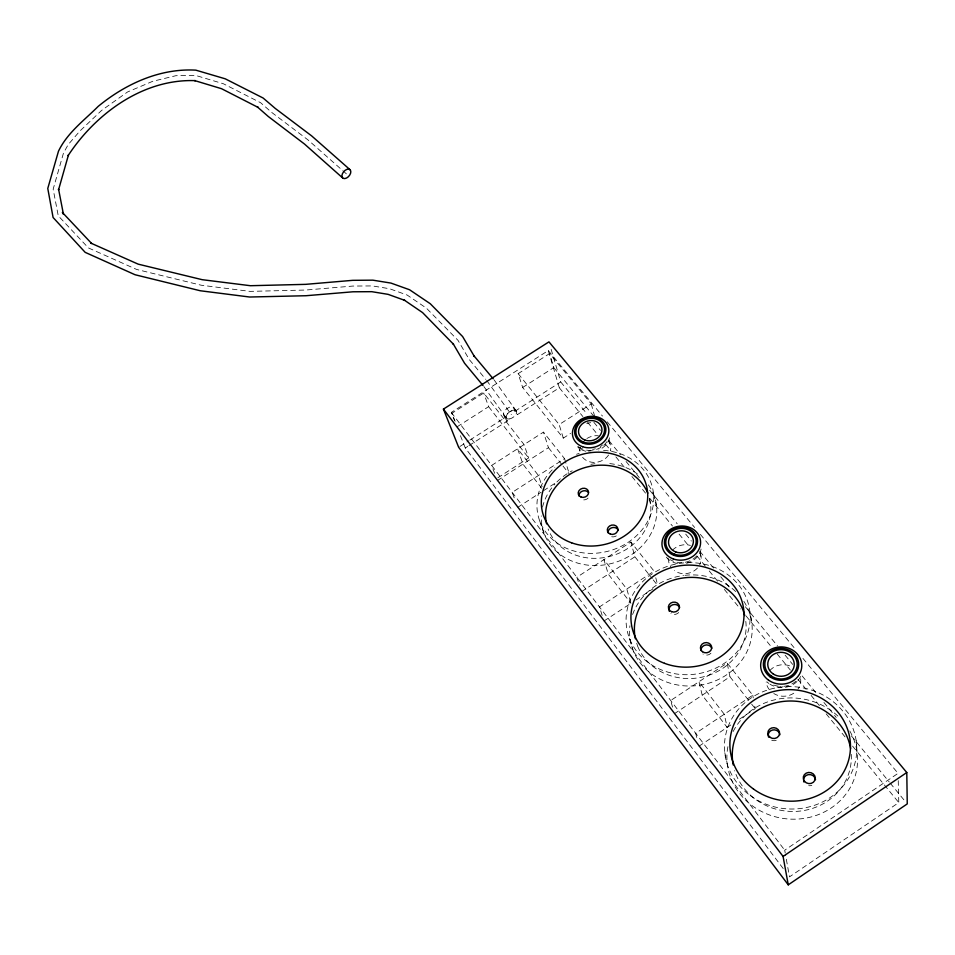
<?xml version="1.0" encoding="UTF-8"?>
<svg xmlns="http://www.w3.org/2000/svg" width="955" height="955" viewBox="0 0 955 955"><rect width="100%" height="100%" fill="white"/><g stroke="black" fill="none" stroke-linecap="round" stroke-linejoin="round"><path stroke-width="0.72" stroke-dasharray="4.78 3.58" d="M898.237 780.653L898.786 802.57L789.487 876.869L785.464 854.391M785.213 852.994L784.712 850.189L898.046 773.359L802.057 657.315M672.535 707.118L670.708 700.504L727.149 663.021L752.767 695.216L695.682 733.297L697.532 740.471M699.012 746.201L732.043 724.141M739.373 719.246L755.226 708.658L754.247 703.286M674.361 713.731L729.966 676.761L727.149 663.021M603.978 621.025L630.933 603.321L626.802 589.02L603.906 559.606L608.311 574.158L630.933 603.321M635.815 600.122L652.922 588.889M602.163 615.39L599.454 606.938L654.068 571.15L630.873 542.01L576.844 577.262L579.458 585.081M581.631 591.587L634.896 556.777L630.873 542.01M494.63 473.31L491.658 465.407L543.467 432.126L564.56 458.639L512.202 492.398L515.199 500.563M517.694 507.368L541.091 492.255M543.55 490.667L555.822 482.741M563.307 438.13L559.164 424.569L591.264 403.941L549.614 353.565L518.159 373.644L522.672 387.467L563.307 438.13L570.624 433.415M497.842 477.787L528.64 457.958L524.068 444.576L483.708 393.006L451.942 413.264L455.117 421.346M497.352 480.568L548.457 447.68L543.467 432.126M783.196 868.549L465.288 447.99L467.759 446.415M468.989 445.615L507.32 421.071L506.222 417.92L503.643 414.625A6.148 3.223 -38 0 1 507.654 408.167A6.148 3.223 -38 0 1 513.874 408.072L514.948 411.247L517.55 414.53L559.32 387.778L548.289 350.557L451.297 412.417L454.52 420.63M457.23 426.73L488.626 406.675L483.708 393.006M522.672 387.467L553.769 367.603L549.614 353.565M459.892 446.486L468.619 440.9M469.86 440.1L504.741 417.777L503.643 414.625M514.948 411.247L560.728 381.94L550.641 347.584M346.39 173.858L308.035 139.943L271.769 112.463L260.608 102.71L223.386 83.754L195.572 75.409L175.851 75.708L152.812 81.27L127.564 91.967L101.636 110.398L79.826 131.098L68.139 144.683L63.46 153.122L53.158 189.185L58.255 215.806L88.397 247.918L136.613 269.441L201.242 285.223L250.031 291.371L305.791 290.034L352.861 286.058L372.331 285.927L389.545 288.72L407.176 295.059L426.408 308.155L458.054 340.41L469.239 359.498L485.797 379.374M494.117 379.899L516.166 410.841M486.716 380.484L511.355 414.637M483.91 386.56L506.544 418.421M548.289 350.557L602.462 416.046M607.213 421.8L694.655 527.494M700.361 534.382L794.453 648.123M553.769 367.603L594.094 416.571M560.728 381.94L587.241 414.219M593.867 422.289L600.492 430.359M609.015 440.744L620.38 454.58M626.062 461.492L639.313 477.631M649.722 490.321L677.179 523.746M685.702 534.132L691.384 541.043M699.908 551.417L714.113 568.714M720.739 576.784L731.148 589.474M745.354 606.759L777.537 645.962M785.117 655.19L792.686 664.405M802.152 675.937L816.358 693.235M823.938 702.45L836.246 717.444M851.394 735.887L889.26 782.002M890.203 783.16L904.409 800.457M559.32 387.778L582.896 416.583M587.612 422.337L597.985 435.014M605.53 444.23L611.188 451.142M615.903 456.908L626.265 469.585M631.924 476.497L646.069 493.771M649.842 498.391L672.475 526.038M679.077 534.108L689.45 546.773M696.995 555.989L705.482 566.363M709.255 570.971L717.742 581.344M724.344 589.414L740.376 608.992M746.034 615.903L771.485 647.013M777.143 653.936L790.346 670.064M797.891 679.28L806.378 689.653M811.093 695.407L819.581 705.781M826.182 713.851L845.044 736.89M852.588 746.106L898.786 802.57M518.159 373.644L559.164 424.569M548.457 447.68L562.065 464.858M562.973 466.004L569.323 474.014M634.896 556.777L652.301 578.742M653.22 579.9L657.804 585.69M729.966 676.761L750.714 702.952M751.621 704.098L755.226 708.658M513.42 407.355L516.476 411.354L517.55 414.53M504.741 417.777L507.32 421.071M488.626 406.675L528.64 457.958M541.76 488.351L522.946 464.106L517.598 448.743L538.417 475.483L542.154 486.525M451.297 412.417L784.712 850.189M460.441 435.683L465.288 447.99M539.682 520.881L544.016 533.224M564.56 458.639L568.894 472.618M629.488 638.406L632.95 649.949M636.734 643.228L637.498 645.807M578.491 446.463L580.401 452.957M591.264 403.941L594.655 416.332M608.908 439.778L609.959 443.717M655.763 577.763L657.458 584.365M649.304 499.214L650.689 504.897M653.554 494.057L656.61 506.807M667.975 558.221L668.631 560.955A16.354 14.444 -8.6 0 0 671.484 567.915M724.773 752.659L727.209 763.296M699.979 551.811L701.137 557.326M752.767 695.216L753.256 697.902M749.794 611.2A62.135 55.927 -7.4 0 1 663.009 670.517A62.135 55.927 -7.4 0 1 651.549 574.313A62.135 55.927 -7.4 0 1 749.794 611.2L751.836 623.161M856.181 740.698L856.969 751.633M506.222 417.92A6.16 3.223 -38 0 1 510.257 411.462A6.16 3.223 -38 0 1 516.476 411.354M616.285 535.91A5.336 4.679 -13.5 0 1 609.839 535.91M678.707 612.537A5.527 4.966 -8.6 0 1 670.923 613.361M776.212 740.352A5.873 5.432 4.7 0 1 771.712 740.221M588.065 498.104A5.253 4.536 -15.3 0 1 580.712 498.976M603.536 450.39A58.876 51.021 -14.7 0 1 649.949 516.667A58.876 51.021 -14.7 0 1 563.128 546.714A58.876 51.021 -14.7 0 1 554.879 467.234M576.545 454.282A58.876 51.021 -14.7 0 1 579.136 453.41M588.531 451.154A58.876 51.021 -14.7 0 1 591.24 450.772M849.783 730.969A65.429 60.547 7.8 0 1 801.543 818.745A65.429 60.547 7.8 0 1 728.283 744.852M733.165 731.482A65.429 60.547 7.8 0 1 839.218 717.336M710.926 653.208A5.635 5.121 -5.1 0 1 702.987 654.008M811.81 785.38A6.017 5.575 11 0 1 808.718 785.655M743.861 601.34A61.395 55.474 -6.9 0 1 703.62 684.52A61.395 55.474 -6.9 0 1 629.93 625.776M632.604 614.507A61.395 55.474 -6.9 0 1 683.565 575.483M684.974 575.316A61.395 55.474 -6.9 0 1 735.732 591.599M648.338 484.854A58.207 50.663 -14.5 0 1 613.623 562.913A58.207 50.663 -14.5 0 1 541.306 515.915M542.547 507.069A58.207 50.663 -14.5 0 1 554.927 484.054M556.884 481.989A58.207 50.663 -14.5 0 1 572.2 470.779M590.906 464.333A58.207 50.663 -14.5 0 1 594.929 463.712M609.756 463.593A58.207 50.663 -14.5 0 1 639.755 475.757M851.263 754.343A59.628 55.151 7.6 0 1 801.83 810.855A59.628 55.151 7.6 0 1 734.634 770.59M745.807 621.383A55.939 50.508 -7 0 1 700.886 677.382A55.939 50.508 -7 0 1 636.519 643.037M649.519 498.259A53.038 46.115 -14.5 0 1 612.191 555.726A53.038 46.115 -14.5 0 1 548.122 528.986M800.648 678.73A17.369 15.769 2.3 0 1 797.914 689.247M793.76 693.223A17.369 15.769 2.3 0 1 773.777 693.545M769.408 689.737A17.369 15.769 2.3 0 1 766.149 682.109M769.826 670.565A17.369 15.769 2.3 0 1 790.239 666.041M800.577 676.45A20.509 18.575 1.6 0 1 797.819 680.629M796.959 681.548A20.509 18.575 1.6 0 1 769.969 684.186M768.894 683.458A20.509 18.575 1.6 0 1 766.913 681.798M795.861 681.273A20.533 18.587 1.5 0 1 779.805 686.382M778.468 686.239A20.533 18.587 1.5 0 1 770.912 683.708M700.182 553.673A16.354 14.444 -8.6 0 1 699.705 564.787M697.425 568.07A16.354 14.444 -8.6 0 1 674.361 570.613M672.392 550.295A16.354 14.444 -8.6 0 1 690.393 545.401M701.101 549.077A19.315 16.987 -8.9 0 1 686.275 563.355M677.501 563.557A19.315 16.987 -8.9 0 1 666.292 557.123M696.649 556.013A19.327 16.999 -9 0 1 670.374 559.714M608.168 440.721A15.531 13.215 -14.6 0 1 610.508 450.569M608.574 455.034A15.531 13.215 -14.6 0 1 582.55 457.254M580.031 450.891A15.531 13.215 -14.6 0 1 580.318 447.406M586.871 438.524A15.531 13.215 -14.6 0 1 598.379 435.755M602.498 444.946A15.71 13.31 -14.7 0 1 600.361 446.57M595.395 448.79A15.71 13.31 -14.7 0 1 592.697 449.339M586.764 423.626A15.71 13.31 -14.7 0 1 590.727 422.671M609.565 437.784A18.324 15.519 -14.7 0 1 598.654 450.02M585.809 451.249A18.324 15.519 -14.7 0 1 577.5 446.737M606.926 441.711A18.348 15.531 -14.8 0 1 592.494 450.271M591.3 450.378A18.348 15.531 -14.8 0 1 579.291 447.274M724.272 714.221L698.976 681.727L702.212 695.216L727.173 727.4L724.272 714.221M509.636 418.911A6.148 3.259 -34.8 0 0 516.619 411.557A6.148 3.259 -34.8 0 0 507.774 413.408A6.148 3.259 -34.8 0 0 509.636 418.911M750.427 795.718A66.229 61.144 6.9 0 0 856.229 756.814A66.229 61.144 6.9 0 0 765.182 690.835A66.229 61.144 6.9 0 0 750.427 795.718"/><path stroke-width="1.43" d="M788.257 884.843L907.25 803.907L906.784 772.535L548.958 341.866L443.43 409.11L458.651 447.286L788.257 884.843L783.076 856.444L443.43 409.11M783.076 856.444L906.784 772.535M350.127 169.787A5.527 3.438 -49.2 0 0 342.415 173.75A5.527 3.438 -49.2 0 0 346.593 178.012A5.527 3.438 -49.2 0 0 350.127 169.787L311.605 135.861L275.267 108.44L263.114 98.019L225.237 78.811L195.847 70.157C159.998 68.103 125.475 83.933 98.258 106.327C84.171 120.39 67.232 132.852 58.47 151.236L47.774 188.445L53.086 217.489L85.186 252.359L135.061 274.742L200.24 290.75L249.637 297.017L305.958 295.728L352.98 291.788L371.77 291.681L388.112 294.355L404.825 300.395L404.168 300.025L422.564 312.595L453.506 344.266L453.028 343.525L464.56 363.246L482.991 385.45M342.654 177.928L304.478 144.026L268.271 116.486L257.349 106.912L258.089 107.39L221.524 88.696L194.653 80.578L195.309 80.65C143.202 78.68 95.596 113.621 68.103 155.641L68.438 155.008L58.518 189.938L58.553 189.054L63.412 214.135L62.385 212.464L91.62 243.477L90.761 243.071L138.165 264.141L202.245 279.696L250.425 285.712L305.636 284.351L352.741 280.328L372.88 280.173L390.977 283.086L409.528 289.735L430.263 303.726L462.614 336.542L474.396 356.502L473.919 355.761L493.198 378.801M608.037 532.771A5.336 4.679 -13.5 0 1 612.274 527.626A5.336 4.679 -13.5 0 1 618.339 530.371M669.3 611.296A5.527 4.966 -8.6 0 1 672.607 604.825A5.527 4.966 -8.6 0 1 679.674 607.607M578.969 495.943A5.253 4.536 -15.3 0 1 582.514 491.097A5.253 4.536 -15.3 0 1 588.495 492.517M768.596 737.188A5.873 5.432 4.7 0 1 772.655 729.99A5.873 5.432 4.7 0 1 779.901 734.729M700.982 650.57A5.635 5.121 -5.1 0 1 711.857 648.135M803.991 782.073A6.017 5.575 11 0 1 803.609 780.641M803.621 779.185A6.017 5.575 11 0 1 815.522 779.602M733.213 764.931A59.628 55.151 7.6 0 1 781.787 701.615A59.628 55.151 7.6 0 1 850.607 748.577M635.385 638.776A55.939 50.508 -7 0 1 678.802 578.73A55.939 50.508 -7 0 1 744.733 615.581M546.594 523.865A53.038 46.115 -14.5 0 1 584.257 467.795A53.038 46.115 -14.5 0 1 647.8 493.174M610.293 534.06A5.348 4.679 -13.6 0 0 617.921 529.082A5.348 4.679 -13.6 0 0 609.648 525.954A5.348 4.679 -13.6 0 0 610.293 534.06M671.568 611.678A5.539 4.978 -8.7 0 0 679.411 606.497A5.539 4.978 -8.7 0 0 670.732 603.094A5.539 4.978 -8.7 0 0 671.568 611.678M581.082 497.066A5.264 4.536 -15.3 0 0 588.602 492.183A5.264 4.536 -15.3 0 0 580.521 489.187A5.264 4.536 -15.3 0 0 581.082 497.066M753.495 789.033A60.356 55.7 6.7 0 0 849.974 753.698A60.356 55.7 6.7 0 0 767.092 693.509A60.356 55.7 6.7 0 0 753.495 789.033M664.501 663.307A56.62 50.925 -7.5 0 0 743.682 609.374A56.62 50.925 -7.5 0 0 654.223 575.686A56.62 50.925 -7.5 0 0 664.501 663.307M571.627 542.822A53.647 46.449 -14.7 0 0 647.562 492.112A53.647 46.449 -14.7 0 0 564.345 462.435A53.647 46.449 -14.7 0 0 571.627 542.822M804.48 781.286A6.04 5.587 10.8 0 0 814.83 780.366A6.04 5.587 10.8 0 0 808.551 772.452A6.04 5.587 10.8 0 0 804.48 781.286M770.04 737.32A5.897 5.432 4.5 0 0 779.531 733.977A5.897 5.432 4.5 0 0 771.545 728.02A5.897 5.432 4.5 0 0 770.04 737.32M702.474 651.716A5.646 5.121 -5.2 0 0 711.63 648.457A5.646 5.121 -5.2 0 0 704.098 642.93A5.646 5.121 -5.2 0 0 702.474 651.716M768.5 680.115A20.58 18.623 1.4 0 0 801.579 668.273A20.58 18.623 1.4 0 0 773.562 648.218A20.58 18.623 1.4 0 0 768.5 680.115M770.1 676.844A17.668 15.972 1.3 0 0 798.511 666.686A17.668 15.972 1.3 0 0 774.469 649.472A17.668 15.972 1.3 0 0 770.1 676.844M772.798 673.681A13.251 11.985 1.3 0 0 794.118 666.077A13.251 11.985 1.3 0 0 776.105 653.148A13.251 11.985 1.3 0 0 772.798 673.681M770.995 675.782A16.187 14.647 1.3 0 0 797.043 666.483A16.187 14.647 1.3 0 0 775.018 650.701A16.187 14.647 1.3 0 0 770.995 675.782M673.215 558.902A19.375 17.023 -9 0 0 700.516 540.828A19.375 17.023 -9 0 0 670.1 529.571A19.375 17.023 -9 0 0 673.215 558.902M674.051 555.368A16.629 14.6 -9.1 0 0 697.496 539.873A16.629 14.6 -9.1 0 0 671.401 530.204A16.629 14.6 -9.1 0 0 674.051 555.368M675.758 551.954A12.475 10.947 -9.1 0 0 693.354 540.351A12.475 10.947 -9.1 0 0 673.8 533.069A12.475 10.947 -9.1 0 0 675.758 551.954M674.612 554.222A15.244 13.382 -9.1 0 0 696.111 540.029A15.244 13.382 -9.1 0 0 672.201 531.159A15.244 13.382 -9.1 0 0 674.612 554.222M582.622 446.725A18.384 15.555 -14.8 0 0 608.812 429.678A18.384 15.555 -14.8 0 0 580.473 419.746A18.384 15.555 -14.8 0 0 582.622 446.725M583.362 443.287A15.781 13.334 -14.8 0 0 605.852 428.676A15.781 13.334 -14.8 0 0 581.547 420.152A15.781 13.334 -14.8 0 0 583.362 443.287M585.057 440.112A11.83 10.004 -14.8 0 0 601.937 429.165A11.83 10.004 -14.8 0 0 583.72 422.755A11.83 10.004 -14.8 0 0 585.057 440.112M583.923 442.225A14.468 12.224 -14.8 0 0 604.539 428.843A14.468 12.224 -14.8 0 0 582.264 421.012A14.468 12.224 -14.8 0 0 583.923 442.225"/></g></svg>
